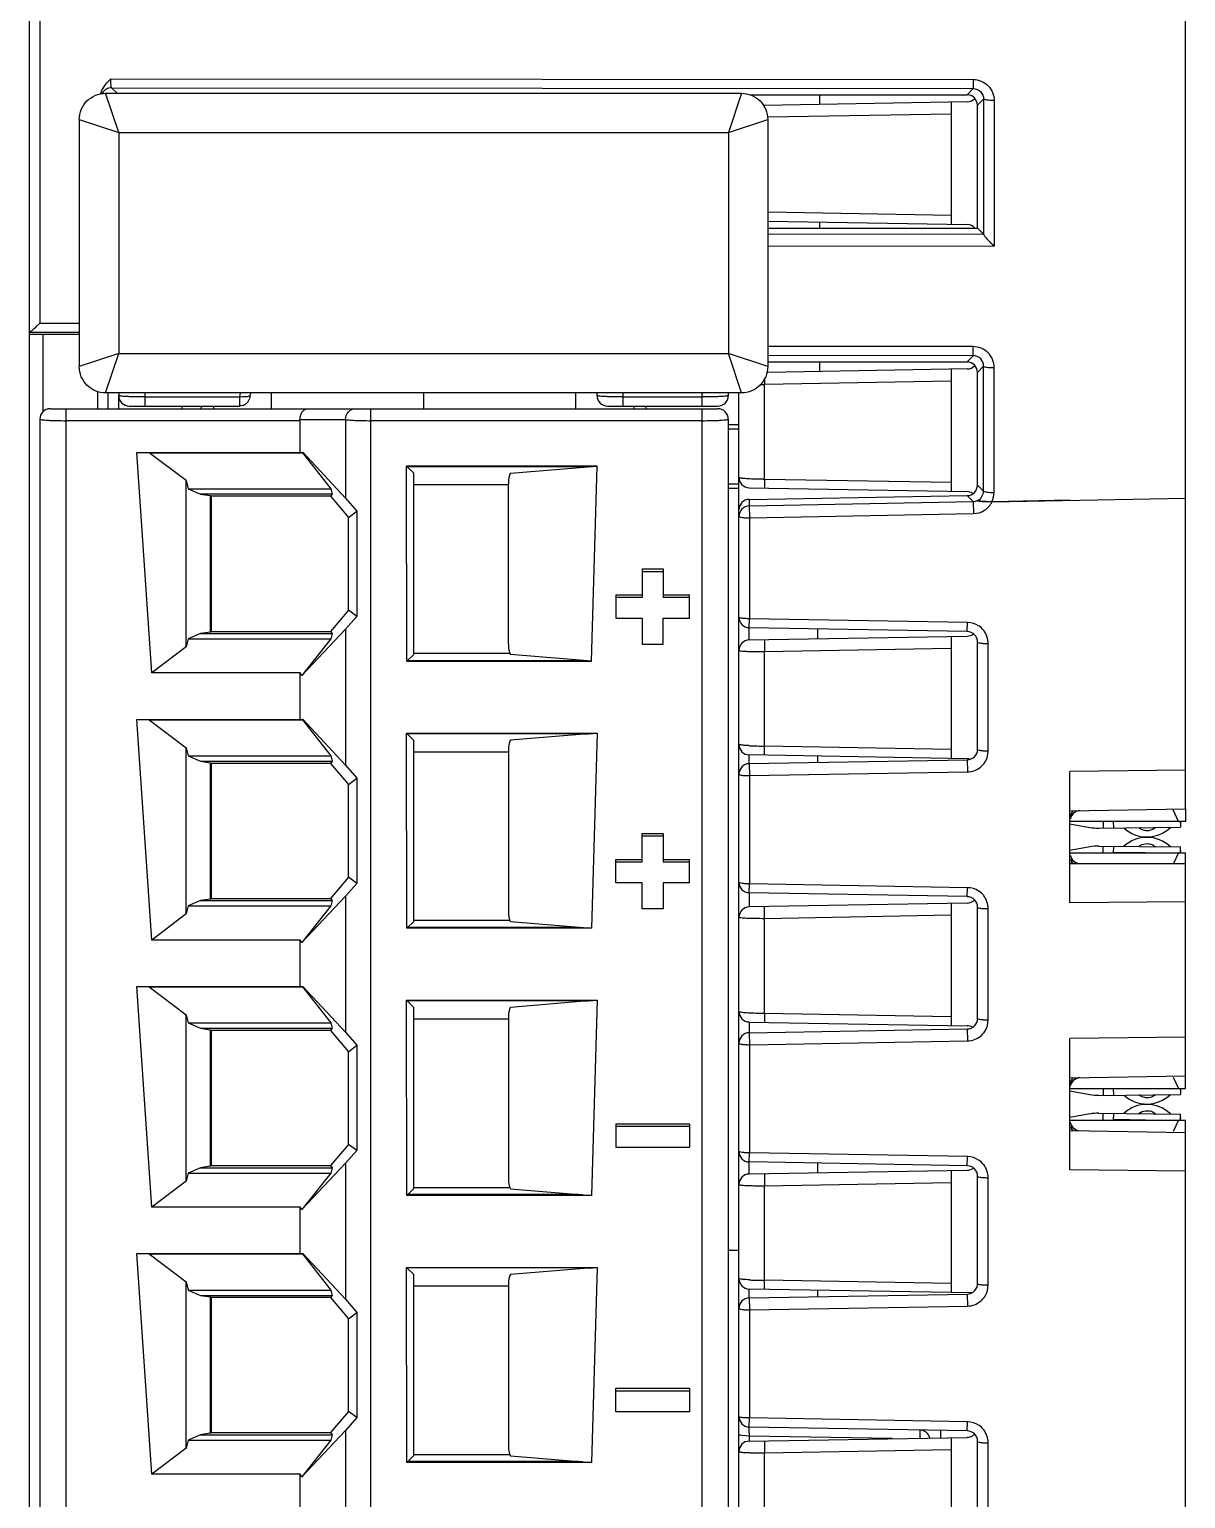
# Model space of a CAD drawing. Header units: inches. Extents: x 0 to 316, y -1 to 150.
# Drawn here: x 174 to 174.866, y 32.78 to 33.88 of the extents above; entities that cross this region are included whole.
import ezdxf
from ezdxf.enums import TextEntityAlignment as Align

# ---------------------------------------------------------------- set-up
doc = ezdxf.new("R2010")
doc.units = ezdxf.units.IN
doc.header["$MEASUREMENT"] = 0
doc.linetypes.add('DASHED', pattern=[0.75, 0.5, -0.25])
doc.styles.add('Calibri', font='calibri.ttf')

# ---------------------------------------------------------------- blocks, each defined once
blk = doc.blocks.new('AB 5069-FPD')
at = {"color": 7, "linetype": 'Continuous'}
for p, q in [((0, -2.4487), (0, 2.4487)), ((0.0079, 1.0983), (0.0079, -1.1727)), ((0.8661, -1.5364), (0.8661, -0.3788)), ((0.0609, -0.9896), (0.7071, -0.9902)), ((0.7071, -0.9902), (0.7071, -0.997)), ((0.0536, -1.0009), (0.0544, -0.9983)), ((0.0571, -1.0005), (0.5335, -1.0005)), ((0.0669, -1.03), (0.0571, -1.0005)), ((0.0616, -0.9964), (0.7071, -0.997)), ((0.0657, -1.0005), (0.0616, -0.9964)), ((0.5335, -1.0005), (0.5236, -1.03)), ((0.7024, -1.0016), (0.7071, -0.997)), ((0.5399, -1.0016), (0.7024, -1.0016)), ((0.7025, -1.0069), (0.5499, -1.0096)), ((0.5508, -1.0108), (0.5508, -1.0096)), ((0.5921, -1.0089), (0.5921, -1.0016)), ((0.6906, -1.0072), (0.6906, -1.0986)), ((0.7102, -1.0095), (0.7148, -1.0049)), ((0.7102, -1.1016), (0.7102, -1.0095)), ((0.7148, -1.0049), (0.7148, -1.1063)), ((0.7227, -1.0059), (0.7227, -1.1151)), ((0.0374, -1.0202), (0.0374, -1.2052)), ((0.0374, -1.0202), (0.0669, -1.03)), ((0.5236, -1.03), (0.5531, -1.0202)), ((0.6906, -1.0161), (0.5531, -1.0185)), ((0.5531, -1.0202), (0.5531, -1.2052)), ((0.0669, -1.03), (0.5236, -1.03)), ((0.0669, -1.03), (0.0669, -1.1954)), ((0.5236, -1.03), (0.5236, -1.1954)), ((0.5531, -1.0894), (0.6906, -1.0918)), ((0.5531, -1.0962), (0.7025, -1.0988)), ((0.5921, -1.1016), (0.5921, -1.0969)), ((0.5531, -1.1016), (0.7102, -1.1016)), ((0.7148, -1.1061), (0.5531, -1.1063)), ((0.7148, -1.1061), (0.7102, -1.1016)), ((0.7227, -1.1151), (0.5531, -1.1152)), ((0.0079, -1.1727), (0.0374, -1.1727)), ((0.0374, -1.1812), (0, -1.1812)), ((0.0001, -1.1794), (0.0374, -1.1794)), ((0.01, -1.1812), (0.01, -1.2393)), ((0.0669, -1.1954), (0.0374, -1.2052)), ((0.0571, -1.2249), (0.0669, -1.1954)), ((0.0669, -1.1954), (0.5236, -1.1954)), ((0.5531, -1.2052), (0.5236, -1.1954)), ((0.5335, -1.2249), (0.5236, -1.1954)), ((0.7071, -1.1902), (0.5531, -1.1901)), ((0.7071, -1.197), (0.5531, -1.1968)), ((0.7024, -1.2016), (0.7071, -1.197)), ((0.7071, -1.197), (0.7071, -1.1902)), ((0.5531, -1.2016), (0.7024, -1.2016)), ((0.7025, -1.2069), (0.5532, -1.2096)), ((0.5921, -1.2089), (0.5921, -1.2016)), ((0.6906, -1.2072), (0.6906, -1.2986)), ((0.7102, -1.2095), (0.7148, -1.2049)), ((0.7102, -1.2939), (0.7102, -1.2095)), ((0.7148, -1.2984), (0.7148, -1.2049)), ((0.7227, -1.2994), (0.7227, -1.2059)), ((0.6906, -1.2161), (0.5508, -1.2186)), ((0.5508, -1.2894), (0.5508, -1.2186)), ((0.0513, -1.2367), (0.0513, -1.224)), ((0.5335, -1.2249), (0.0571, -1.2249)), ((0.0591, -1.2367), (0.0591, -1.2249)), ((0.0668, -1.2269), (0.0668, -1.2367)), ((0.0669, -1.2249), (0.0669, -1.2269)), ((0.0866, -1.2249), (0.0866, -1.2347)), ((0.0866, -1.2279), (0.1575, -1.2279)), ((0.1578, -1.2248), (0.1575, -1.2279)), ((0.1575, -1.2279), (0.1575, -1.2347)), ((0.1654, -1.227), (0.1658, -1.2249)), ((0.1811, -1.2249), (0.1811, -1.2367)), ((0.2953, -1.2249), (0.2953, -1.2367)), ((0.4094, -1.2367), (0.4094, -1.2249)), ((0.4252, -1.2249), (0.4252, -1.2269)), ((0.4449, -1.2347), (0.4449, -1.2249)), ((0.4449, -1.2279), (0.5039, -1.2279)), ((0.5039, -1.2347), (0.5039, -1.2249)), ((0.5236, -1.2269), (0.5236, -1.2249)), ((0.5315, -2.8303), (0.5315, -1.2249)), ((0.0157, -1.2367), (0.5157, -1.2367)), ((0.0276, -2.469), (0.0276, -1.2367)), ((0.0748, -1.2347), (0.1575, -1.2347)), ((0.1142, -1.2347), (0.1142, -1.2367)), ((0.1379, -1.2348), (0.1379, -1.2367)), ((0.2558, -2.469), (0.2558, -1.2367)), ((0.4331, -1.2347), (0.5157, -1.2347)), ((0.5039, -2.469), (0.5039, -1.2367)), ((0.0079, -1.2446), (0.0079, -2.4631)), ((0.2028, -1.2457), (0.0276, -1.2457)), ((0.2027, -1.2449), (0.2368, -1.2449)), ((0.2028, -1.2694), (0.2028, -1.2457)), ((0.2368, -1.2449), (0.2368, -1.3036)), ((0.5039, -1.2457), (0.2558, -1.2457)), ((0.5236, -2.4659), (0.5236, -1.2446)), ((0.5236, -1.2485), (0.5315, -1.2485)), ((0.5236, -1.2519), (0.5315, -1.2519)), ((0.0806, -1.2694), (0.2028, -1.2694)), ((0.0898, -1.2697), (0.0806, -1.2694)), ((0.0917, -1.4346), (0.0806, -1.2694)), ((0.0898, -1.2697), (0.2046, -1.2697)), ((0.1175, -1.2906), (0.0898, -1.2697)), ((0.2028, -1.2694), (0.2048, -1.2693)), ((0.2048, -1.2693), (0.2046, -1.2697)), ((0.2046, -1.2697), (0.2259, -1.2967)), ((0.2048, -1.2693), (0.2368, -1.3036)), ((0.4254, -1.2797), (0.2824, -1.2797)), ((0.2879, -1.2851), (0.2824, -1.2797)), ((0.2828, -1.4258), (0.2824, -1.2797)), ((0.2829, -1.2801), (0.4108, -1.2801)), ((0.2879, -1.4207), (0.2879, -1.2851)), ((0.3604, -1.285), (0.4186, -1.2802)), ((0.4108, -1.2801), (0.4187, -1.2802)), ((0.4186, -1.2802), (0.4188, -1.2802)), ((0.4188, -1.2802), (0.4254, -1.2797)), ((0.421, -1.4258), (0.4254, -1.2797)), ((0.1175, -1.2906), (0.1189, -1.2967)), ((0.1175, -1.4151), (0.1175, -1.2906)), ((0.1189, -1.2967), (0.2259, -1.2967)), ((0.1189, -1.2967), (0.1283, -1.3007)), ((0.2259, -1.2967), (0.2269, -1.3007)), ((0.3588, -1.2938), (0.2879, -1.2938)), ((0.3588, -1.4129), (0.3588, -1.2929)), ((0.5315, -1.2932), (0.5236, -1.2932)), ((0.5315, -1.2965), (0.5236, -1.2965)), ((0.5392, -1.296), (0.7025, -1.2988)), ((0.5508, -1.2894), (0.6906, -1.2918)), ((0.5508, -1.2894), (0.5508, -1.2962)), ((0.7148, -1.2984), (0.7102, -1.2939)), ((0.134, -1.3007), (0.1283, -1.3007)), ((0.1283, -1.3007), (0.1355, -1.3018)), ((0.2269, -1.3007), (0.134, -1.3007)), ((0.1355, -1.3018), (0.1361, -1.3023)), ((0.1355, -1.3018), (0.1355, -1.404)), ((0.2256, -1.3023), (0.1361, -1.3023)), ((0.1361, -1.3023), (0.1361, -1.4035)), ((0.2269, -1.3007), (0.2256, -1.3023)), ((0.2256, -1.3023), (0.2391, -1.3182)), ((0.2368, -1.3036), (0.2454, -1.3134)), ((0.5392, -1.3046), (0.7025, -1.3018)), ((0.5392, -1.3046), (0.5392, -1.3095)), ((0.5392, -1.3095), (0.707, -1.3063)), ((0.707, -1.3063), (0.7025, -1.3018)), ((0.707, -1.3063), (0.7073, -1.3152)), ((0.721, -1.3064), (0.8661, -1.3037)), ((0.7795, -1.3053), (0.7212, -1.3065)), ((0.2391, -1.3182), (0.2454, -1.3134)), ((0.2391, -1.3876), (0.2391, -1.3182)), ((0.2454, -1.3134), (0.2453, -1.3529)), ((0.5392, -1.3095), (0.5395, -1.3185)), ((0.5395, -1.3185), (0.7073, -1.3152)), ((0.5395, -1.3185), (0.5395, -1.394)), ((0.2453, -1.3529), (0.2453, -1.3923)), ((0.4591, -1.3566), (0.4748, -1.3566)), ((0.4591, -1.3566), (0.4591, -1.378)), ((0.4591, -1.3585), (0.4748, -1.3585)), ((0.4748, -1.3566), (0.4748, -1.378)), ((0.4394, -1.3761), (0.4591, -1.3761)), ((0.4394, -1.3761), (0.4394, -1.3936)), ((0.4591, -1.378), (0.4394, -1.378)), ((0.4748, -1.3761), (0.4945, -1.3761)), ((0.4945, -1.378), (0.4748, -1.378)), ((0.4945, -1.3936), (0.4945, -1.3761)), ((0.2391, -1.3876), (0.2256, -1.4035)), ((0.2453, -1.3922), (0.2368, -1.4018)), ((0.2453, -1.3923), (0.2391, -1.3876)), ((0.4394, -1.3936), (0.4591, -1.3936)), ((0.4591, -1.3936), (0.4591, -1.4131)), ((0.4748, -1.3936), (0.4945, -1.3936)), ((0.4748, -1.4131), (0.4748, -1.3936)), ((0.5392, -1.4008), (0.5395, -1.394)), ((0.7028, -1.3968), (0.5395, -1.394)), ((0.7025, -1.4036), (0.7028, -1.3968)), ((0.1283, -1.4051), (0.1189, -1.4091)), ((0.1355, -1.404), (0.1283, -1.4051)), ((0.1283, -1.4051), (0.2269, -1.4051)), ((0.1355, -1.404), (0.1361, -1.4035)), ((0.1361, -1.4035), (0.2256, -1.4035)), ((0.2042, -1.4365), (0.2368, -1.4018)), ((0.2256, -1.4035), (0.2269, -1.4051)), ((0.2269, -1.4051), (0.2259, -1.4091)), ((0.2368, -1.4018), (0.2368, -1.5036)), ((0.7025, -1.4036), (0.5392, -1.4008)), ((0.5392, -1.4098), (0.5392, -1.4008)), ((0.5392, -1.4098), (0.7025, -1.407)), ((0.5906, -1.4089), (0.5906, -1.4017)), ((0.6906, -1.4072), (0.6906, -1.4986)), ((0.1175, -1.4151), (0.0917, -1.4346)), ((0.1189, -1.4091), (0.1175, -1.4151)), ((0.1189, -1.4091), (0.2259, -1.4091)), ((0.2259, -1.4091), (0.2042, -1.4365)), ((0.4591, -1.4131), (0.4748, -1.4131)), ((0.5508, -1.4096), (0.5508, -1.4186)), ((0.5508, -1.4186), (0.6906, -1.4161)), ((0.5508, -1.4894), (0.5508, -1.4186)), ((0.7102, -1.4918), (0.7102, -1.4115)), ((0.7182, -1.4929), (0.7182, -1.4126)), ((0.2828, -1.4258), (0.2879, -1.4207)), ((0.2828, -1.4258), (0.421, -1.4258)), ((0.2834, -1.4252), (0.4113, -1.4252)), ((0.2879, -1.4198), (0.3597, -1.4198)), ((0.421, -1.4258), (0.3604, -1.4208)), ((0.2028, -1.4346), (0.0917, -1.4346)), ((0.2042, -1.4365), (0.2028, -1.4346)), ((0.2028, -1.4694), (0.2028, -1.4346)), ((0.0806, -1.4694), (0.2028, -1.4694)), ((0.0898, -1.4697), (0.0806, -1.4694)), ((0.0917, -1.6346), (0.0806, -1.4694)), ((0.0898, -1.4697), (0.2046, -1.4697)), ((0.0898, -1.4697), (0.1175, -1.4906)), ((0.2028, -1.4694), (0.2049, -1.4693)), ((0.2049, -1.4693), (0.2046, -1.4697)), ((0.2046, -1.4697), (0.2259, -1.4967)), ((0.2049, -1.4693), (0.2368, -1.5036)), ((0.2824, -1.4797), (0.4254, -1.4797)), ((0.2879, -1.4851), (0.2824, -1.4797)), ((0.2828, -1.6258), (0.2824, -1.4797)), ((0.4108, -1.4801), (0.2829, -1.4801)), ((0.2879, -1.6207), (0.2879, -1.4851)), ((0.4186, -1.4802), (0.3604, -1.485)), ((0.4108, -1.4801), (0.4187, -1.4802)), ((0.4186, -1.4802), (0.4186, -1.4802)), ((0.4188, -1.4802), (0.4254, -1.4797)), ((0.4254, -1.4797), (0.421, -1.6258)), ((0.1175, -1.4906), (0.1189, -1.4967)), ((0.1175, -1.6151), (0.1175, -1.4906)), ((0.3588, -1.4938), (0.2879, -1.4938)), ((0.3588, -1.4929), (0.3588, -1.6129)), ((0.7025, -1.4988), (0.5392, -1.496)), ((0.5392, -1.5025), (0.5392, -1.496)), ((0.6906, -1.4918), (0.5508, -1.4894)), ((0.5508, -1.4962), (0.5508, -1.4894)), ((0.1189, -1.4967), (0.2259, -1.4967)), ((0.1189, -1.4967), (0.1283, -1.5007)), ((0.1283, -1.5007), (0.134, -1.5007)), ((0.1283, -1.5007), (0.1355, -1.5018)), ((0.134, -1.5007), (0.2269, -1.5007)), ((0.1355, -1.5018), (0.1361, -1.5023)), ((0.1355, -1.5018), (0.1355, -1.604)), ((0.2256, -1.5023), (0.1361, -1.5023)), ((0.1361, -1.5023), (0.1361, -1.6035)), ((0.2269, -1.5007), (0.2256, -1.5023)), ((0.2256, -1.5023), (0.2391, -1.5182)), ((0.2259, -1.4967), (0.2269, -1.5007)), ((0.2368, -1.5036), (0.2454, -1.5134)), ((0.5392, -1.5025), (0.7025, -1.4997)), ((0.5392, -1.5025), (0.5395, -1.5115)), ((0.5906, -1.5017), (0.5906, -1.4969)), ((0.7025, -1.4997), (0.7028, -1.5087)), ((0.2391, -1.5182), (0.2454, -1.5134)), ((0.2391, -1.5876), (0.2391, -1.5182)), ((0.2454, -1.5134), (0.2453, -1.5922)), ((0.5395, -1.5115), (0.7028, -1.5087)), ((0.5395, -1.5115), (0.5395, -1.5925)), ((0.8661, -1.5073), (0.7795, -1.5084)), ((0.7795, -1.6068), (0.7795, -1.5084)), ((0.7795, -1.5379), (0.8661, -1.5364)), ((0.8608, -1.5458), (0.8568, -1.5372)), ((0.8661, -1.5364), (0.8661, -1.5458)), ((0.8661, -1.5458), (0.7795, -1.5458)), ((0.7795, -1.5476), (0.7944, -1.5503)), ((0.8012, -1.5509), (0.8623, -1.5502)), ((0.8043, -1.5458), (0.8043, -1.5508)), ((0.8361, -1.5458), (0.8122, -1.546)), ((0.8123, -1.5508), (0.8122, -1.5458)), ((0.8617, -1.5458), (0.8622, -1.5471)), ((0.8622, -1.5457), (0.8623, -1.5502)), ((0.8622, -1.5471), (0.8623, -1.5478)), ((0.4591, -1.5547), (0.4748, -1.5547)), ((0.4591, -1.5761), (0.4591, -1.5547)), ((0.4591, -1.5566), (0.4748, -1.5566)), ((0.4748, -1.5547), (0.4748, -1.5761)), ((0.8371, -1.5574), (0.8374, -1.5574)), ((0.7944, -1.5648), (0.7795, -1.5676)), ((0.7795, -1.5694), (0.8661, -1.5694)), ((0.8012, -1.5643), (0.8623, -1.5649)), ((0.8043, -1.5694), (0.8043, -1.5643)), ((0.8122, -1.5694), (0.8123, -1.5644)), ((0.8361, -1.5694), (0.8122, -1.5691)), ((0.8608, -1.5694), (0.8571, -1.5773)), ((0.8622, -1.5694), (0.8623, -1.5649)), ((0.8661, -1.5773), (0.8661, -1.5694)), ((0.4394, -1.5742), (0.4591, -1.5742)), ((0.4394, -1.5917), (0.4394, -1.5742)), ((0.4394, -1.5761), (0.4591, -1.5761)), ((0.4748, -1.5742), (0.4945, -1.5742)), ((0.4748, -1.5761), (0.4945, -1.5761)), ((0.4945, -1.5917), (0.4945, -1.5742)), ((0.7795, -1.5773), (0.8661, -1.5773)), ((0.7816, -1.5773), (0.7805, -1.5756)), ((0.8661, -1.7364), (0.8661, -1.5773)), ((0.2391, -1.5876), (0.2256, -1.6035)), ((0.2453, -1.5922), (0.2368, -1.6018)), ((0.2453, -1.5922), (0.2391, -1.5876)), ((0.4591, -1.5917), (0.4394, -1.5917)), ((0.4591, -1.6112), (0.4591, -1.5917)), ((0.4945, -1.5917), (0.4748, -1.5917)), ((0.4748, -1.5917), (0.4748, -1.6112)), ((0.5392, -1.5993), (0.5395, -1.5925)), ((0.7028, -1.5954), (0.5395, -1.5925)), ((0.1283, -1.6051), (0.1189, -1.6091)), ((0.1355, -1.604), (0.1283, -1.6051)), ((0.1283, -1.6051), (0.2269, -1.6051)), ((0.1355, -1.604), (0.1361, -1.6035)), ((0.1361, -1.6035), (0.2256, -1.6035)), ((0.2042, -1.6365), (0.2368, -1.6018)), ((0.2256, -1.6035), (0.2269, -1.6051)), ((0.2269, -1.6051), (0.2259, -1.6091)), ((0.2368, -1.6018), (0.2368, -1.7036)), ((0.7025, -1.6021), (0.5392, -1.5993)), ((0.5392, -1.5993), (0.5392, -1.6098)), ((0.7025, -1.6021), (0.7028, -1.5954)), ((0.8661, -1.606), (0.7795, -1.6068)), ((0.1175, -1.6151), (0.0917, -1.6346)), ((0.1189, -1.6091), (0.1175, -1.6151)), ((0.1189, -1.6091), (0.2259, -1.6091)), ((0.2259, -1.6091), (0.2042, -1.6365)), ((0.4748, -1.6112), (0.4591, -1.6112)), ((0.7025, -1.607), (0.5392, -1.6098)), ((0.5508, -1.6186), (0.5508, -1.6096)), ((0.6906, -1.6161), (0.5508, -1.6186)), ((0.6906, -1.6072), (0.6906, -1.6986)), ((0.7102, -1.6933), (0.7102, -1.61)), ((0.7182, -1.6944), (0.7182, -1.6111)), ((0.2828, -1.6258), (0.2879, -1.6207)), ((0.421, -1.6258), (0.2828, -1.6258)), ((0.4113, -1.6252), (0.2834, -1.6252)), ((0.2879, -1.6198), (0.3597, -1.6198)), ((0.3604, -1.6208), (0.421, -1.6258)), ((0.5508, -1.6894), (0.5508, -1.6186)), ((0.2028, -1.6346), (0.0917, -1.6346)), ((0.2042, -1.6365), (0.2028, -1.6346)), ((0.2028, -1.6694), (0.2028, -1.6346)), ((0.0806, -1.6694), (0.2028, -1.6694)), ((0.0898, -1.6697), (0.0806, -1.6694)), ((0.0917, -1.8346), (0.0806, -1.6694)), ((0.0898, -1.6697), (0.2046, -1.6697)), ((0.0898, -1.6697), (0.1175, -1.6906)), ((0.2028, -1.6694), (0.2048, -1.6693)), ((0.2048, -1.6693), (0.2046, -1.6697)), ((0.2046, -1.6697), (0.2259, -1.6967)), ((0.2048, -1.6693), (0.2368, -1.7036)), ((0.2824, -1.6797), (0.4254, -1.6797)), ((0.2879, -1.6851), (0.2824, -1.6797)), ((0.2828, -1.8258), (0.2824, -1.6797)), ((0.4108, -1.6801), (0.2829, -1.6801)), ((0.4186, -1.6802), (0.3604, -1.685)), ((0.4108, -1.6801), (0.4187, -1.6802)), ((0.4186, -1.6802), (0.4186, -1.6802)), ((0.4188, -1.6802), (0.4254, -1.6797)), ((0.4254, -1.6797), (0.421, -1.8258)), ((0.1175, -1.6906), (0.1189, -1.6967)), ((0.1175, -1.8151), (0.1175, -1.6906)), ((0.2879, -1.8207), (0.2879, -1.6851)), ((0.3588, -1.6938), (0.2879, -1.6938)), ((0.3588, -1.6929), (0.3588, -1.8129)), ((0.5508, -1.6894), (0.6906, -1.6918)), ((0.5508, -1.6894), (0.5508, -1.6962)), ((0.1189, -1.6967), (0.2259, -1.6967)), ((0.1189, -1.6967), (0.1283, -1.7007)), ((0.1283, -1.7007), (0.134, -1.7007)), ((0.1283, -1.7007), (0.1355, -1.7018)), ((0.134, -1.7007), (0.2269, -1.7007)), ((0.1355, -1.7018), (0.1361, -1.7023)), ((0.1355, -1.7018), (0.1355, -1.804)), ((0.2256, -1.7023), (0.1361, -1.7023)), ((0.1361, -1.7023), (0.1361, -1.8035)), ((0.2269, -1.7007), (0.2256, -1.7023)), ((0.2256, -1.7023), (0.2391, -1.7182)), ((0.2259, -1.6967), (0.2269, -1.7007)), ((0.2368, -1.7036), (0.2454, -1.7134)), ((0.5392, -1.696), (0.7025, -1.6988)), ((0.5392, -1.696), (0.5392, -1.704)), ((0.5392, -1.704), (0.7025, -1.7012)), ((0.5392, -1.704), (0.5395, -1.713)), ((0.7025, -1.7012), (0.7028, -1.7101)), ((0.2391, -1.7182), (0.2454, -1.7134)), ((0.2454, -1.7134), (0.2453, -1.7922)), ((0.5395, -1.713), (0.7028, -1.7101)), ((0.5395, -1.713), (0.5395, -1.794)), ((0.8661, -1.7073), (0.7795, -1.7084)), ((0.7795, -1.8068), (0.7795, -1.7084)), ((0.2391, -1.7876), (0.2391, -1.7182)), ((0.7795, -1.7379), (0.8661, -1.7364)), ((0.8568, -1.7372), (0.8608, -1.7458)), ((0.8661, -1.7458), (0.8661, -1.7364)), ((0.7795, -1.7458), (0.8661, -1.7458)), ((0.7795, -1.7476), (0.7944, -1.7503)), ((0.8043, -1.7458), (0.8043, -1.7508)), ((0.8361, -1.7458), (0.8122, -1.746)), ((0.8123, -1.7508), (0.8122, -1.7458)), ((0.8617, -1.7458), (0.8622, -1.7471)), ((0.8622, -1.7457), (0.8623, -1.7502)), ((0.8622, -1.7471), (0.8623, -1.7478)), ((0.8012, -1.7509), (0.8623, -1.7502)), ((0.8371, -1.7574), (0.8374, -1.7574)), ((0.7944, -1.7648), (0.7795, -1.7676)), ((0.7795, -1.7694), (0.8661, -1.7694)), ((0.8012, -1.7643), (0.8623, -1.7649)), ((0.8043, -1.7694), (0.8043, -1.7643)), ((0.8122, -1.7694), (0.8123, -1.7644)), ((0.8361, -1.7694), (0.8122, -1.7691)), ((0.8608, -1.7694), (0.8568, -1.7779)), ((0.8622, -1.7694), (0.8623, -1.7649)), ((0.8661, -1.7788), (0.8661, -1.7694)), ((0.4394, -1.7722), (0.4945, -1.7722)), ((0.4394, -1.7722), (0.4394, -1.7897)), ((0.4394, -1.7741), (0.4945, -1.7741)), ((0.4945, -1.7722), (0.4945, -1.7897)), ((0.7795, -1.7773), (0.8661, -1.7788)), ((0.7816, -1.7773), (0.7805, -1.7756)), ((0.8661, -2.6182), (0.8661, -1.7788)), ((0.2391, -1.7876), (0.2256, -1.8035)), ((0.2453, -1.7922), (0.2368, -1.8018)), ((0.2453, -1.7922), (0.2391, -1.7876)), ((0.4394, -1.7897), (0.4945, -1.7897)), ((0.1355, -1.804), (0.1283, -1.8051)), ((0.1355, -1.804), (0.1361, -1.8035)), ((0.1361, -1.8035), (0.2256, -1.8035)), ((0.2042, -1.8365), (0.2368, -1.8018)), ((0.2256, -1.8035), (0.2269, -1.8051)), ((0.2368, -1.8018), (0.2368, -1.9036)), ((0.5392, -1.8008), (0.5395, -1.794)), ((0.7025, -1.8036), (0.5392, -1.8008)), ((0.5392, -1.8098), (0.5392, -1.8008)), ((0.7028, -1.7968), (0.5395, -1.794)), ((0.5906, -1.8089), (0.5906, -1.8017)), ((0.7025, -1.8036), (0.7028, -1.7968)), ((0.1175, -1.8151), (0.0917, -1.8346)), ((0.1189, -1.8091), (0.1175, -1.8151)), ((0.1283, -1.8051), (0.1189, -1.8091)), ((0.1189, -1.8091), (0.2259, -1.8091)), ((0.1283, -1.8051), (0.2269, -1.8051)), ((0.2259, -1.8091), (0.2042, -1.8365)), ((0.2269, -1.8051), (0.2259, -1.8091)), ((0.5392, -1.8098), (0.7025, -1.807)), ((0.5508, -1.8096), (0.5508, -1.8186)), ((0.6906, -1.8072), (0.6906, -1.8986)), ((0.7102, -1.8918), (0.7102, -1.8115)), ((0.7182, -1.8929), (0.7182, -1.8126)), ((0.8661, -1.8076), (0.7795, -1.8068)), ((0.2828, -1.8258), (0.2879, -1.8207)), ((0.421, -1.8258), (0.2828, -1.8258)), ((0.4113, -1.8252), (0.2834, -1.8252)), ((0.2879, -1.8198), (0.3597, -1.8198)), ((0.3604, -1.8208), (0.421, -1.8258)), ((0.5508, -1.8186), (0.6906, -1.8161)), ((0.5508, -1.8894), (0.5508, -1.8186)), ((0.2028, -1.8346), (0.0917, -1.8346)), ((0.2042, -1.8365), (0.2028, -1.8346)), ((0.2028, -1.8694), (0.2028, -1.8346)), ((0.0806, -1.8694), (0.2028, -1.8694)), ((0.0898, -1.8697), (0.0806, -1.8694)), ((0.0917, -2.0346), (0.0806, -1.8694)), ((0.0898, -1.8697), (0.2046, -1.8697)), ((0.0898, -1.8697), (0.1175, -1.8906)), ((0.2028, -1.8694), (0.2048, -1.8693)), ((0.2048, -1.8693), (0.2046, -1.8697)), ((0.2046, -1.8697), (0.2259, -1.8967)), ((0.2048, -1.8693), (0.2368, -1.9036)), ((0.5315, -1.867), (0.5236, -1.867)), ((0.2824, -1.8797), (0.4254, -1.8797)), ((0.2879, -1.8851), (0.2824, -1.8797)), ((0.2828, -2.0258), (0.2824, -1.8797)), ((0.4108, -1.8801), (0.2829, -1.8801)), ((0.4186, -1.8802), (0.3604, -1.885)), ((0.4108, -1.8801), (0.4187, -1.8802)), ((0.4186, -1.8802), (0.4186, -1.8802)), ((0.4188, -1.8802), (0.4254, -1.8797)), ((0.4254, -1.8797), (0.421, -2.0258)), ((0.1175, -1.8906), (0.1189, -1.8967)), ((0.1175, -2.0151), (0.1175, -1.8906)), ((0.2879, -2.0207), (0.2879, -1.8851)), ((0.6906, -1.8918), (0.5508, -1.8894)), ((0.5508, -1.8962), (0.5508, -1.8894)), ((0.1189, -1.8967), (0.2259, -1.8967)), ((0.1189, -1.8967), (0.1283, -1.9007)), ((0.1283, -1.9007), (0.134, -1.9007)), ((0.1283, -1.9007), (0.1355, -1.9018)), ((0.134, -1.9007), (0.2269, -1.9007)), ((0.1355, -1.9018), (0.1361, -1.9023)), ((0.1355, -1.9018), (0.1355, -2.004)), ((0.2256, -1.9023), (0.1361, -1.9023)), ((0.1361, -1.9023), (0.1361, -2.0035)), ((0.2269, -1.9007), (0.2256, -1.9023)), ((0.2256, -1.9023), (0.2391, -1.9182)), ((0.2259, -1.8967), (0.2269, -1.9007)), ((0.3588, -1.8938), (0.2879, -1.8938)), ((0.3588, -1.8929), (0.3588, -2.0129)), ((0.7058, -1.8989), (0.5392, -1.896)), ((0.5392, -1.9026), (0.5392, -1.896)), ((0.5392, -1.9026), (0.7025, -1.8997)), ((0.5392, -1.9026), (0.5395, -1.9115)), ((0.5906, -1.9017), (0.5906, -1.8969)), ((0.7025, -1.8997), (0.7028, -1.9087)), ((0.2368, -1.9036), (0.2454, -1.9134)), ((0.2391, -1.9182), (0.2454, -1.9134)), ((0.2454, -1.9134), (0.2453, -1.9922)), ((0.5395, -1.9115), (0.7028, -1.9087)), ((0.5395, -1.9115), (0.5395, -1.9925)), ((0.2391, -1.9876), (0.2391, -1.9182)), ((0.4394, -1.9703), (0.4945, -1.9703)), ((0.4394, -1.9878), (0.4394, -1.9703)), ((0.4394, -1.9722), (0.4945, -1.9722)), ((0.4945, -1.9703), (0.4945, -1.9878)), ((0.2391, -1.9876), (0.2256, -2.0035)), ((0.2453, -1.9922), (0.2391, -1.9876)), ((0.4945, -1.9878), (0.4394, -1.9878)), ((0.2042, -2.0365), (0.2368, -2.0018)), ((0.2453, -1.9922), (0.2368, -2.0018)), ((0.2368, -2.0018), (0.2368, -2.1036)), ((0.5392, -1.9993), (0.5395, -1.9925)), ((0.7025, -2.0021), (0.5392, -1.9993)), ((0.5392, -2.0037), (0.5392, -1.9993)), ((0.7028, -1.9954), (0.5395, -1.9925)), ((0.6671, -2.0015), (0.6671, -2.0075)), ((0.6825, -2.0018), (0.6826, -2.0072)), ((0.7025, -2.0021), (0.7028, -1.9954)), ((0.1189, -2.0091), (0.1175, -2.0151)), ((0.1283, -2.0051), (0.1189, -2.0091)), ((0.1189, -2.0091), (0.2259, -2.0091)), ((0.1355, -2.004), (0.1283, -2.0051)), ((0.1283, -2.0051), (0.2269, -2.0051)), ((0.1355, -2.004), (0.1361, -2.0035)), ((0.1361, -2.0035), (0.2256, -2.0035)), ((0.2259, -2.0091), (0.2042, -2.0365)), ((0.2256, -2.0035), (0.2269, -2.0051)), ((0.2269, -2.0051), (0.2259, -2.0091)), ((0.5321, -2.0054), (0.5315, -2.005)), ((0.5338, -2.0057), (0.5321, -2.0054)), ((0.5392, -2.0061), (0.5338, -2.0057)), ((0.6464, -2.0079), (0.5392, -2.0061)), ((0.5392, -2.0061), (0.5392, -2.0098)), ((0.5392, -2.0098), (0.7025, -2.007)), ((0.5508, -2.0096), (0.5508, -2.0186)), ((0.6906, -2.0072), (0.6906, -2.0986)), ((0.7102, -2.0933), (0.7102, -2.01)), ((0.7182, -2.0944), (0.7182, -2.0111)), ((0.1175, -2.0151), (0.0917, -2.0346)), ((0.2828, -2.0258), (0.2879, -2.0207)), ((0.2879, -2.0198), (0.3597, -2.0198)), ((0.3604, -2.0208), (0.421, -2.0258)), ((0.5508, -2.0186), (0.6906, -2.0161)), ((0.5508, -2.0894), (0.5508, -2.0186)), ((0.2028, -2.0346), (0.0917, -2.0346)), ((0.2042, -2.0365), (0.2028, -2.0346)), ((0.2028, -2.0694), (0.2028, -2.0346)), ((0.421, -2.0258), (0.2828, -2.0258)), ((0.4113, -2.0252), (0.2834, -2.0252))]:
    blk.add_line(p, q, dxfattribs=at)
for centre, radius, start, end in [((0.0616, -1.0042), 0.00781, 149.7637, 154.1324), ((0.7024, -0.9991), 0.00787, 271, 318.4764), ((0.7024, -1.1067), 0.00787, 41.3136, 89), ((0.7024, -1.1991), 0.00787, 271, 318.4764), ((0.5475, -0.8713), 0.3473, 270.0064, 270.5465), ((0.9166, -1.2111), 0.3659, 180.4882, 181.1742), ((0.0748, -1.2269), 0.00787, 180, 270), ((0.1575, -1.2269), 0.00786, 314.8149, 319.0473), ((0.1575, -1.2268), 0.00791, 319.0454, 321.7758), ((0.1574, -1.2268), 0.00792, 321.782, 337.173), ((0.1575, -1.2269), 0.00787, 337.2577, 346.6459), ((0.1575, -1.2268), 0.00789, 346.639, 359.1036), ((0.4331, -1.2269), 0.00787, 180, 270), ((0.5157, -1.2269), 0.00787, 270, 0), ((0.0157, -1.2446), 0.00787, 90, 180), ((0.122, -1.2318), 0.00787, 321.3528, 338.485), ((0.1575, -1.2269), 0.0078, 292.3847, 295.194), ((0.1574, -1.2268), 0.00795, 295.2552, 314.7308), ((0.5522, -1.2346), 0.0995, 180.0618, 181.2085), ((0.4685, -1.2318), 0.00787, 201.5145, 218.647), ((0.5157, -1.2446), 0.00787, 0, 90), ((0.5394, -1.2881), 0.00787, 180, 269), ((0.5548, -0.9436), 0.3458, 268.7657, 269.3475), ((0.5394, -1.3125), 0.00787, 91.0397, 180), ((0.7024, -1.3067), 0.00787, 59.4548, 89), ((0.713, -1.3071), 0.0032, 147.7375, 150.2643), ((0.5394, -1.3174), 0.00787, 91.0188, 179.9614), ((0.5394, -1.3929), 0.00787, 180, 269), ((0.7024, -1.4115), 0.00787, 0, 89), ((0.7024, -1.3991), 0.00787, 271, 307.496), ((0.7024, -1.4126), 0.0159, 38.2752, 56.7728), ((0.5394, -1.4177), 0.00787, 91, 180), ((0.4113, -1.0118), 0.4134, 269.99, 270.4004), ((0.5394, -1.4881), 0.00787, 180, 269), ((0.5506, -1.2722), 0.2172, 267.0776, 267.7829), ((0.553, -1.2106), 0.2788, 267.7763, 268.3975), ((0.5546, -1.1533), 0.3361, 268.3981, 269.3559), ((0.7024, -1.4918), 0.00787, 271, 0), ((0.5394, -1.5104), 0.00787, 91, 180), ((0.7024, -1.5067), 0.00787, 72.9147, 89), ((0.7024, -1.4928), 0.0159, 309.4531, 328.0541), ((0.7874, -1.5456), 0.00787, 91, 164.9643), ((0.8008, -1.5154), 0.0354, 259.6, 270.6), ((0.8371, -1.5318), 0.0256, 227.5509, 313.6491), ((0.8371, -1.5833), 0.0256, 46.3509, 132.4491), ((0.7874, -1.5695), 0.00787, 191.6886, 269), ((0.8008, -1.5997), 0.0354, 89.4, 100.4), ((0.789, -1.5714), 0.0094, 197.9296, 206.3291), ((0.5394, -1.5914), 0.00787, 180, 269), ((0.7024, -1.61), 0.00787, 0, 89), ((0.7024, -1.5991), 0.00787, 271, 315.9838), ((0.7024, -1.6112), 0.0159, 38.2752, 56.7728), ((0.5394, -1.6177), 0.00787, 91, 180), ((0.4113, -1.2118), 0.4134, 269.99, 270.4004), ((0.5394, -1.6881), 0.00787, 180, 269), ((0.5548, -1.3436), 0.3458, 268.7657, 269.3475), ((0.7024, -1.6933), 0.00787, 271, 0), ((0.5394, -1.7119), 0.00787, 91, 180), ((0.7024, -1.7067), 0.00787, 59.4548, 89), ((0.7024, -1.6943), 0.0159, 309.4531, 328.0541), ((0.7874, -1.7456), 0.00787, 91, 164.9643), ((0.8008, -1.7154), 0.0354, 259.6, 270.6), ((0.8371, -1.7318), 0.0256, 227.5509, 313.6491), ((0.8371, -1.7833), 0.0256, 46.3509, 132.4491), ((0.7874, -1.7695), 0.00787, 191.6886, 269), ((0.8008, -1.7997), 0.0354, 89.4, 100.4), ((0.789, -1.7714), 0.0094, 197.9296, 206.3291), ((0.5394, -1.7929), 0.00787, 180, 269), ((0.7024, -1.8115), 0.00787, 0, 89), ((0.7024, -1.8127), 0.0159, 38.2752, 56.7728), ((0.5394, -1.8177), 0.00787, 91, 180), ((0.7024, -1.7991), 0.00787, 271, 307.496), ((0.4113, -1.4118), 0.4134, 269.99, 270.4004), ((0.5394, -1.8881), 0.00787, 180, 269), ((0.5506, -1.6722), 0.2172, 267.0776, 267.7829), ((0.553, -1.6106), 0.2788, 267.7763, 268.3975), ((0.5546, -1.5533), 0.3361, 268.3981, 269.3559), ((0.7024, -1.8918), 0.00787, 271, 0), ((0.5394, -1.9104), 0.00787, 91, 180), ((0.7024, -1.8929), 0.0159, 309.4531, 328.0541), ((0.5394, -1.9914), 0.00787, 180, 269), ((0.6669, -2.0094), 0.00787, 14.8043, 89), ((0.7024, -2.01), 0.00787, 0, 89), ((0.7024, -2.0112), 0.0159, 38.2752, 56.7728), ((0.5394, -2.0177), 0.00787, 91, 180), ((0.9846, -1.9992), 0.4454, 180.5746, 180.885), ((0.7024, -1.9991), 0.00787, 271, 315.9838), ((0.4113, -1.6118), 0.4134, 269.99, 270.4004)]:
    blk.add_arc(centre, radius, start, end, dxfattribs=at)
for centre, major_axis, ratio, start_param, end_param in [((0.7023, -1.0096), (0.00396, 0.00691), 0.987329, 5.238519, 6.79831), ((0.7148, -1.114), (-0.00006, 0.00787), 0.052406, -0.192839, -0.052699), ((0.0079, -1.1795), (0.00787, 0), 0.01767, 2.984518, 3.141598), ((0.7023, -1.2096), (0.00396, 0.00691), 0.987329, 5.238519, 6.79831), ((0.2006, -1.2446), (-0.00032, 0.00787), 0.26754, -1.721275, -1.618008), ((0.3605, -1.2929), (0, 0.00787), 0.212557, 0.017453, 1.570796), ((0.7023, -1.294), (0.00772, 0.00168), 0.991016, -1.769307, -0.212359), ((0.3605, -1.4129), (0, 0.00787), 0.212557, -4.712389, -3.159046), ((0.3605, -1.4929), (0, 0.00787), 0.212557, 0.017453, 1.570796), ((0.3605, -1.6129), (0, 0.00787), 0.212557, 1.570796, 3.124139), ((0.3605, -1.6929), (0, 0.00787), 0.212557, 0.017453, 1.570796), ((0.3605, -1.8129), (0, 0.00787), 0.212557, -4.712389, -3.159046), ((0.3605, -1.8929), (0, 0.00787), 0.212557, 0.017453, 1.570796), ((0.3605, -2.0129), (0, 0.00787), 0.212557, -4.712389, -3.159046)]:
    blk.add_ellipse(centre, major_axis=major_axis, ratio=ratio, start_param=start_param, end_param=end_param, dxfattribs=at)
for points in [[(0.0544, -0.9983), (0.0558, -0.9949), (0.0584, -0.9922), (0.0609, -0.9896)], [(0.1605, -1.2341), (0.1595, -1.2345), (0.1585, -1.2347), (0.1575, -1.2347)], [(0.707, -1.3063), (0.7081, -1.3062), (0.7092, -1.306), (0.7102, -1.3055)], [(0.721, -1.3064), (0.7221, -1.3043), (0.7227, -1.3018), (0.7227, -1.2994)], [(0.7111, -1.3994), (0.7087, -1.3978), (0.7057, -1.3969), (0.7028, -1.3968)], [(0.7182, -1.4126), (0.7182, -1.4091), (0.717, -1.4055), (0.7149, -1.4028)], [(0.7159, -1.5012), (0.7174, -1.4988), (0.7182, -1.4958), (0.7182, -1.4929)], [(0.7028, -1.5087), (0.7062, -1.5086), (0.7098, -1.5073), (0.7125, -1.5051)], [(0.7863, -1.5376), (0.7841, -1.5379), (0.7817, -1.5394), (0.7805, -1.5414)], [(0.7851, -1.5775), (0.7832, -1.5769), (0.7815, -1.5757), (0.7805, -1.574)], [(0.7111, -1.5979), (0.7087, -1.5963), (0.7057, -1.5954), (0.7028, -1.5954)], [(0.7182, -1.6111), (0.7182, -1.6077), (0.717, -1.6041), (0.7149, -1.6014)], [(0.7159, -1.7027), (0.7174, -1.7003), (0.7182, -1.6973), (0.7182, -1.6944)], [(0.7028, -1.7101), (0.7062, -1.7101), (0.7098, -1.7088), (0.7125, -1.7066)], [(0.7863, -1.7376), (0.7841, -1.7379), (0.7817, -1.7394), (0.7805, -1.7414)], [(0.7854, -1.7776), (0.7835, -1.7771), (0.7816, -1.7758), (0.7805, -1.774)], [(0.7111, -1.7994), (0.7087, -1.7978), (0.7057, -1.7969), (0.7028, -1.7968)], [(0.7182, -1.8126), (0.7182, -1.8091), (0.717, -1.8055), (0.7149, -1.8028)], [(0.7159, -1.9012), (0.7174, -1.8988), (0.7182, -1.8958), (0.7182, -1.8929)], [(0.7028, -1.9087), (0.7062, -1.9086), (0.7098, -1.9073), (0.7125, -1.9051)], [(0.7111, -1.9979), (0.7087, -1.9963), (0.7057, -1.9954), (0.7028, -1.9954)], [(0.7182, -2.0111), (0.7182, -2.0077), (0.717, -2.0041), (0.7149, -2.0014)]]:
    blk.add_open_spline(points, degree=3, dxfattribs=at)
for points, knots in [([(0.0616, -0.9964), (0.0614, -0.9963), (0.0613, -0.9954), (0.0611, -0.9941), (0.061, -0.992), (0.0609, -0.9905), (0.0609, -0.9896)], [0, 0, 0, 0, 0.095841, 0.310395, 0.62366, 1, 1, 1, 1]), ([(0.7071, -0.9902), (0.7111, -0.9902), (0.7194, -0.9936), (0.7227, -1.0019), (0.7227, -1.0059)], [0, 0, 0, 0, 0.501446, 1, 1, 1, 1]), ([(0.0374, -1.0202), (0.0374, -1.0176), (0.0384, -1.0124), (0.0428, -1.0059), (0.0494, -1.0015), (0.0545, -1.0005), (0.0571, -1.0005)], [0, 0, 0, 0, 0.249992, 0.5, 0.750008, 1, 1, 1, 1]), ([(0.0616, -0.9964), (0.0603, -0.9964), (0.0575, -0.9971), (0.0555, -0.9991), (0.0548, -1.0003)], [0, 0, 0, 0, 0.499832, 1, 1, 1, 1]), ([(0.5335, -1.0005), (0.536, -1.0005), (0.5412, -1.0015), (0.5477, -1.0059), (0.5521, -1.0124), (0.5531, -1.0176), (0.5531, -1.0202)], [0, 0, 0, 0, 0.249992, 0.5, 0.750008, 1, 1, 1, 1]), ([(0.7071, -0.997), (0.7091, -0.997), (0.7133, -0.9987), (0.7148, -1.0029), (0.7148, -1.0049)], [0, 0, 0, 0, 0.507521, 1, 1, 1, 1]), ([(0.7227, -1.0059), (0.7217, -1.0059), (0.7199, -1.0059), (0.7175, -1.0057), (0.7159, -1.0054), (0.7149, -1.0051), (0.7148, -1.0049)], [0, 0, 0, 0, 0.363792, 0.677835, 0.897732, 1, 1, 1, 1]), ([(0.7148, -1.1063), (0.7149, -1.1065), (0.7152, -1.1069), (0.7161, -1.1082), (0.7178, -1.1101), (0.7201, -1.1125), (0.7218, -1.1142), (0.7227, -1.1151)], [0, 0, 0, 0, 0.052748, 0.143929, 0.397091, 0.692918, 1, 1, 1, 1]), ([(0.0079, -1.1727), (0.0071, -1.1734), (0.0055, -1.1749), (0.0033, -1.177), (0.0017, -1.1784), (0.0006, -1.1791), (0.0003, -1.1794), (0.0001, -1.1794)], [0, 0, 0, 0, 0.324936, 0.624625, 0.868996, 0.95343, 1, 1, 1, 1]), ([(0.7227, -1.2059), (0.7227, -1.2019), (0.7194, -1.1936), (0.7111, -1.1902), (0.7071, -1.1902)], [0, 0, 0, 0, 0.498556, 1, 1, 1, 1]), ([(0.7148, -1.2049), (0.7148, -1.2029), (0.7133, -1.1987), (0.7091, -1.197), (0.7071, -1.197)], [0, 0, 0, 0, 0.492481, 1, 1, 1, 1]), ([(0.0571, -1.2249), (0.0545, -1.2249), (0.0494, -1.2239), (0.0428, -1.2195), (0.0384, -1.2129), (0.0374, -1.2078), (0.0374, -1.2052)], [0, 0, 0, 0, 0.249992, 0.5, 0.750008, 1, 1, 1, 1]), ([(0.5531, -1.2052), (0.5531, -1.2078), (0.5521, -1.2129), (0.5477, -1.2195), (0.5412, -1.2239), (0.536, -1.2249), (0.5335, -1.2249)], [0, 0, 0, 0, 0.249992, 0.5, 0.750008, 1, 1, 1, 1]), ([(0.7148, -1.2049), (0.7149, -1.2051), (0.7159, -1.2054), (0.7175, -1.2057), (0.7199, -1.2059), (0.7217, -1.2059), (0.7227, -1.2059)], [0, 0, 0, 0, 0.102268, 0.322165, 0.636208, 1, 1, 1, 1]), ([(0.0866, -1.2279), (0.0841, -1.2279), (0.0804, -1.2279), (0.0758, -1.2278), (0.0729, -1.2276), (0.0704, -1.2275), (0.0687, -1.2273), (0.0676, -1.2271), (0.0671, -1.227), (0.0669, -1.2269), (0.0669, -1.2269)], [0, 0, 0, 0, 0.381372, 0.553395, 0.704177, 0.827909, 0.92017, 0.977489, 0.992761, 1, 1, 1, 1]), ([(0.1654, -1.227), (0.1654, -1.2271), (0.1651, -1.2273), (0.1644, -1.2275), (0.1628, -1.2278), (0.1603, -1.2279), (0.1585, -1.228), (0.1575, -1.2279)], [0, 0, 0, 0, 0.032479, 0.093489, 0.309353, 0.626778, 1, 1, 1, 1]), ([(0.4449, -1.2279), (0.4424, -1.2279), (0.4387, -1.2279), (0.4341, -1.2278), (0.4311, -1.2276), (0.4287, -1.2275), (0.4269, -1.2273), (0.4258, -1.2271), (0.4253, -1.227), (0.4252, -1.2269), (0.4252, -1.2269)], [0, 0, 0, 0, 0.381373, 0.553396, 0.704178, 0.827909, 0.92017, 0.977489, 0.992761, 1, 1, 1, 1]), ([(0.5236, -1.2269), (0.5236, -1.2269), (0.5235, -1.227), (0.523, -1.2271), (0.5219, -1.2273), (0.5201, -1.2275), (0.5177, -1.2276), (0.5147, -1.2278), (0.5101, -1.2279), (0.5065, -1.2279), (0.5039, -1.2279)], [0, 0, 0, 0, 0.007238, 0.022511, 0.079828, 0.172086, 0.295814, 0.446594, 0.618619, 1, 1, 1, 1]), ([(0.2027, -1.2449), (0.2027, -1.2437), (0.203, -1.2415), (0.2044, -1.2388), (0.2065, -1.2371), (0.208, -1.2367), (0.2088, -1.2367)], [0, 0, 0, 0, 0.310367, 0.579362, 0.802697, 1, 1, 1, 1]), ([(0.2368, -1.2449), (0.2368, -1.2428), (0.2382, -1.2385), (0.2424, -1.2367), (0.2444, -1.2367)], [0, 0, 0, 0, 0.506223, 1, 1, 1, 1]), ([(0.0079, -1.2446), (0.0079, -1.2446), (0.008, -1.2447), (0.0085, -1.2449), (0.0096, -1.245), (0.0114, -1.2452), (0.0138, -1.2454), (0.0167, -1.2455), (0.0214, -1.2456), (0.025, -1.2457), (0.0276, -1.2457)], [0, 0, 0, 0, 0.007217, 0.022458, 0.079846, 0.172059, 0.295835, 0.446576, 0.618632, 1, 1, 1, 1]), ([(0.2368, -1.2449), (0.2377, -1.245), (0.2401, -1.2452), (0.2443, -1.2455), (0.2497, -1.2456), (0.2537, -1.2457), (0.2558, -1.2457)], [0, 0, 0, 0, 0.140365, 0.37125, 0.668222, 1, 1, 1, 1]), ([(0.5039, -1.2457), (0.5065, -1.2457), (0.5101, -1.2456), (0.5147, -1.2455), (0.5177, -1.2454), (0.5201, -1.2452), (0.5219, -1.245), (0.523, -1.2449), (0.5235, -1.2447), (0.5236, -1.2446), (0.5236, -1.2446)], [0, 0, 0, 0, 0.381319, 0.553368, 0.704118, 0.827912, 0.920142, 0.977541, 0.992783, 1, 1, 1, 1]), ([(0.5315, -1.2881), (0.5315, -1.2882), (0.532, -1.2883), (0.5328, -1.2885), (0.5342, -1.2887), (0.537, -1.2889), (0.5414, -1.2892), (0.5452, -1.2893), (0.5473, -1.2893)], [0, 0, 0, 0, 0.021663, 0.076753, 0.165481, 0.285624, 0.605658, 1, 1, 1, 1]), ([(0.7073, -1.3152), (0.7102, -1.3152), (0.7159, -1.3135), (0.7199, -1.309), (0.7212, -1.3065)], [0, 0, 0, 0, 0.500868, 1, 1, 1, 1]), ([(0.7212, -1.3065), (0.7199, -1.3066), (0.7175, -1.3065), (0.7147, -1.3064), (0.7126, -1.3062), (0.7115, -1.3061), (0.7107, -1.3059), (0.7104, -1.3059), (0.71, -1.3056), (0.7101, -1.3055)], [0, 0, 0, 0, 0.334227, 0.635439, 0.767742, 0.884123, 0.932846, 0.97023, 1, 1, 1, 1]), ([(0.721, -1.3064), (0.7199, -1.3064), (0.7177, -1.3064), (0.7146, -1.3062), (0.7123, -1.306), (0.7109, -1.3058), (0.7103, -1.3057), (0.7101, -1.3055)], [0, 0, 0, 0, 0.314114, 0.598985, 0.837647, 0.933172, 1, 1, 1, 1]), ([(0.7103, -1.3054), (0.7116, -1.3048), (0.7139, -1.3028), (0.7148, -1.2998), (0.7148, -1.2984)], [0, 0, 0, 0, 0.502157, 1, 1, 1, 1]), ([(0.7148, -1.2984), (0.7149, -1.2986), (0.7159, -1.2989), (0.7175, -1.2992), (0.7199, -1.2994), (0.7217, -1.2994), (0.7227, -1.2994)], [0, 0, 0, 0, 0.102268, 0.322165, 0.636208, 1, 1, 1, 1]), ([(0.5315, -1.3174), (0.5315, -1.3176), (0.5326, -1.3179), (0.534, -1.3182), (0.5366, -1.3184), (0.5385, -1.3185), (0.5395, -1.3185)], [0, 0, 0, 0, 0.090931, 0.308077, 0.626921, 1, 1, 1, 1]), ([(0.5395, -1.394), (0.5385, -1.394), (0.5366, -1.3939), (0.534, -1.3937), (0.5326, -1.3935), (0.5315, -1.3931), (0.5315, -1.3929)], [0, 0, 0, 0, 0.373079, 0.691923, 0.909069, 1, 1, 1, 1]), ([(0.5315, -1.4177), (0.5315, -1.4178), (0.5322, -1.4179), (0.5331, -1.4181), (0.535, -1.4183), (0.5373, -1.4184), (0.5402, -1.4185), (0.5448, -1.4186), (0.5484, -1.4186), (0.5508, -1.4186)], [0, 0, 0, 0, 0.02177, 0.07886, 0.17071, 0.294219, 0.444865, 0.617061, 1, 1, 1, 1]), ([(0.7102, -1.4115), (0.7102, -1.4117), (0.7113, -1.412), (0.7128, -1.4123), (0.7154, -1.4125), (0.7172, -1.4126), (0.7182, -1.4126)], [0, 0, 0, 0, 0.091041, 0.307956, 0.627393, 1, 1, 1, 1]), ([(0.5395, -1.4891), (0.5384, -1.489), (0.5365, -1.4889), (0.5338, -1.4887), (0.5325, -1.4884), (0.5315, -1.4883), (0.5315, -1.4881)], [0, 0, 0, 0, 0.41522, 0.729461, 0.926618, 1, 1, 1, 1]), ([(0.7102, -1.4918), (0.7102, -1.4921), (0.7113, -1.4924), (0.7128, -1.4927), (0.7154, -1.4929), (0.7172, -1.4929), (0.7182, -1.4929)], [0, 0, 0, 0, 0.091041, 0.307956, 0.627393, 1, 1, 1, 1]), ([(0.5315, -1.5104), (0.5315, -1.5107), (0.5326, -1.511), (0.534, -1.5113), (0.5366, -1.5115), (0.5385, -1.5115), (0.5395, -1.5115)], [0, 0, 0, 0, 0.090931, 0.308077, 0.626921, 1, 1, 1, 1]), ([(0.7795, -1.5448), (0.7795, -1.5442), (0.7797, -1.5418), (0.7806, -1.5393), (0.7818, -1.5378)], [0, 0, 0, 0, 0.241747, 1, 1, 1, 1]), ([(0.8373, -1.5528), (0.8367, -1.5528), (0.8345, -1.5526), (0.8323, -1.5516), (0.831, -1.5506)], [0, 0, 0, 0, 0.267599, 1, 1, 1, 1]), ([(0.8436, -1.5504), (0.8432, -1.5508), (0.8414, -1.5521), (0.8391, -1.5528), (0.8373, -1.5528)], [0, 0, 0, 0, 0.233431, 1, 1, 1, 1]), ([(0.831, -1.5646), (0.8314, -1.5642), (0.8333, -1.563), (0.8356, -1.5623), (0.8373, -1.5624)], [0, 0, 0, 0, 0.233381, 1, 1, 1, 1]), ([(0.8373, -1.5624), (0.8379, -1.5624), (0.8402, -1.5626), (0.8423, -1.5636), (0.8436, -1.5647)], [0, 0, 0, 0, 0.267593, 1, 1, 1, 1]), ([(0.8623, -1.5674), (0.8623, -1.5675), (0.8622, -1.5682), (0.8619, -1.5689), (0.8617, -1.5694)], [0, 0, 0, 0, 0.216321, 1, 1, 1, 1]), ([(0.5395, -1.5925), (0.5385, -1.5925), (0.5366, -1.5925), (0.534, -1.5923), (0.5326, -1.592), (0.5315, -1.5917), (0.5315, -1.5914)], [0, 0, 0, 0, 0.373079, 0.691923, 0.909069, 1, 1, 1, 1]), ([(0.7102, -1.61), (0.7102, -1.6103), (0.7113, -1.6106), (0.7128, -1.6109), (0.7154, -1.6111), (0.7172, -1.6111), (0.7182, -1.6111)], [0, 0, 0, 0, 0.091041, 0.307956, 0.627393, 1, 1, 1, 1]), ([(0.5508, -1.6186), (0.5484, -1.6186), (0.5448, -1.6186), (0.5402, -1.6185), (0.5373, -1.6184), (0.535, -1.6183), (0.5331, -1.6181), (0.5322, -1.6179), (0.5315, -1.6178), (0.5315, -1.6177)], [0, 0, 0, 0, 0.382841, 0.555095, 0.70578, 0.829274, 0.921111, 0.978216, 1, 1, 1, 1]), ([(0.5315, -1.6881), (0.5315, -1.6882), (0.532, -1.6883), (0.5328, -1.6885), (0.5342, -1.6887), (0.537, -1.6889), (0.5414, -1.6892), (0.5452, -1.6893), (0.5473, -1.6893)], [0, 0, 0, 0, 0.021663, 0.076753, 0.165481, 0.285624, 0.605658, 1, 1, 1, 1]), ([(0.7102, -1.6933), (0.7102, -1.6935), (0.7113, -1.6939), (0.7128, -1.6941), (0.7154, -1.6944), (0.7172, -1.6944), (0.7182, -1.6944)], [0, 0, 0, 0, 0.091041, 0.307956, 0.627393, 1, 1, 1, 1]), ([(0.5315, -1.7119), (0.5315, -1.7121), (0.5326, -1.7125), (0.534, -1.7127), (0.5366, -1.7129), (0.5385, -1.713), (0.5395, -1.713)], [0, 0, 0, 0, 0.090931, 0.308077, 0.626921, 1, 1, 1, 1]), ([(0.7795, -1.7448), (0.7795, -1.7442), (0.7797, -1.7418), (0.7806, -1.7393), (0.7818, -1.7378)], [0, 0, 0, 0, 0.241747, 1, 1, 1, 1]), ([(0.8373, -1.7528), (0.8367, -1.7528), (0.8345, -1.7526), (0.8323, -1.7516), (0.831, -1.7506)], [0, 0, 0, 0, 0.267599, 1, 1, 1, 1]), ([(0.8436, -1.7504), (0.8432, -1.7508), (0.8414, -1.7521), (0.8391, -1.7528), (0.8373, -1.7528)], [0, 0, 0, 0, 0.233431, 1, 1, 1, 1]), ([(0.831, -1.7646), (0.8314, -1.7642), (0.8333, -1.763), (0.8356, -1.7623), (0.8373, -1.7624)], [0, 0, 0, 0, 0.233381, 1, 1, 1, 1]), ([(0.8373, -1.7624), (0.8379, -1.7624), (0.8402, -1.7626), (0.8423, -1.7636), (0.8436, -1.7647)], [0, 0, 0, 0, 0.267593, 1, 1, 1, 1]), ([(0.8623, -1.7674), (0.8623, -1.7675), (0.8622, -1.7682), (0.8619, -1.7689), (0.8617, -1.7694)], [0, 0, 0, 0, 0.216321, 1, 1, 1, 1]), ([(0.5395, -1.794), (0.5385, -1.794), (0.5366, -1.7939), (0.534, -1.7937), (0.5326, -1.7935), (0.5315, -1.7931), (0.5315, -1.7929)], [0, 0, 0, 0, 0.373079, 0.691923, 0.909069, 1, 1, 1, 1]), ([(0.7102, -1.8115), (0.7102, -1.8117), (0.7113, -1.8121), (0.7128, -1.8123), (0.7154, -1.8125), (0.7172, -1.8126), (0.7182, -1.8126)], [0, 0, 0, 0, 0.091041, 0.307956, 0.627393, 1, 1, 1, 1]), ([(0.5315, -1.8177), (0.5315, -1.8178), (0.5322, -1.8179), (0.5331, -1.8181), (0.535, -1.8183), (0.5373, -1.8184), (0.5402, -1.8185), (0.5448, -1.8186), (0.5484, -1.8186), (0.5508, -1.8186)], [0, 0, 0, 0, 0.02177, 0.07886, 0.17071, 0.294219, 0.444865, 0.617061, 1, 1, 1, 1]), ([(0.5395, -1.8891), (0.5384, -1.889), (0.5365, -1.8889), (0.5338, -1.8887), (0.5325, -1.8884), (0.5315, -1.8883), (0.5315, -1.8881)], [0, 0, 0, 0, 0.41522, 0.729461, 0.926618, 1, 1, 1, 1]), ([(0.7102, -1.8918), (0.7102, -1.8921), (0.7113, -1.8924), (0.7128, -1.8927), (0.7154, -1.8929), (0.7172, -1.8929), (0.7182, -1.8929)], [0, 0, 0, 0, 0.091041, 0.307956, 0.627393, 1, 1, 1, 1]), ([(0.5315, -1.9104), (0.5315, -1.9107), (0.5326, -1.911), (0.534, -1.9113), (0.5366, -1.9115), (0.5385, -1.9115), (0.5395, -1.9115)], [0, 0, 0, 0, 0.090931, 0.308077, 0.626921, 1, 1, 1, 1]), ([(0.5395, -1.9925), (0.5385, -1.9925), (0.5366, -1.9925), (0.534, -1.9923), (0.5326, -1.992), (0.5315, -1.9917), (0.5315, -1.9914)], [0, 0, 0, 0, 0.373079, 0.691923, 0.909069, 1, 1, 1, 1]), ([(0.7102, -2.01), (0.7102, -2.0103), (0.7113, -2.0106), (0.7128, -2.0109), (0.7154, -2.0111), (0.7172, -2.0111), (0.7182, -2.0111)], [0, 0, 0, 0, 0.091041, 0.307956, 0.627393, 1, 1, 1, 1]), ([(0.5315, -2.0177), (0.5315, -2.0178), (0.5322, -2.0179), (0.5331, -2.0181), (0.535, -2.0183), (0.5373, -2.0184), (0.5402, -2.0185), (0.5448, -2.0186), (0.5484, -2.0186), (0.5508, -2.0186)], [0, 0, 0, 0, 0.02177, 0.07886, 0.17071, 0.294219, 0.444865, 0.617061, 1, 1, 1, 1])]:
    blk.add_open_spline(points, degree=3, knots=knots, dxfattribs=at)
at = {"color": 3, "linetype": 'DASHED', "style": 'Calibri'}
blk.add_attdef('PARTNUMBER', text='', height=0.0625, dxfattribs=at).set_placement((0.4338, 1.8702), align=Align.MIDDLE_CENTER)

msp = doc.modelspace()

# ---------------------------------------------------------------- block references
at = {"linetype": 'Continuous'}
msp.add_blockref('AB 5069-FPD', (174, 34.83277), dxfattribs=at)

doc.saveas('drawing.dxf')
